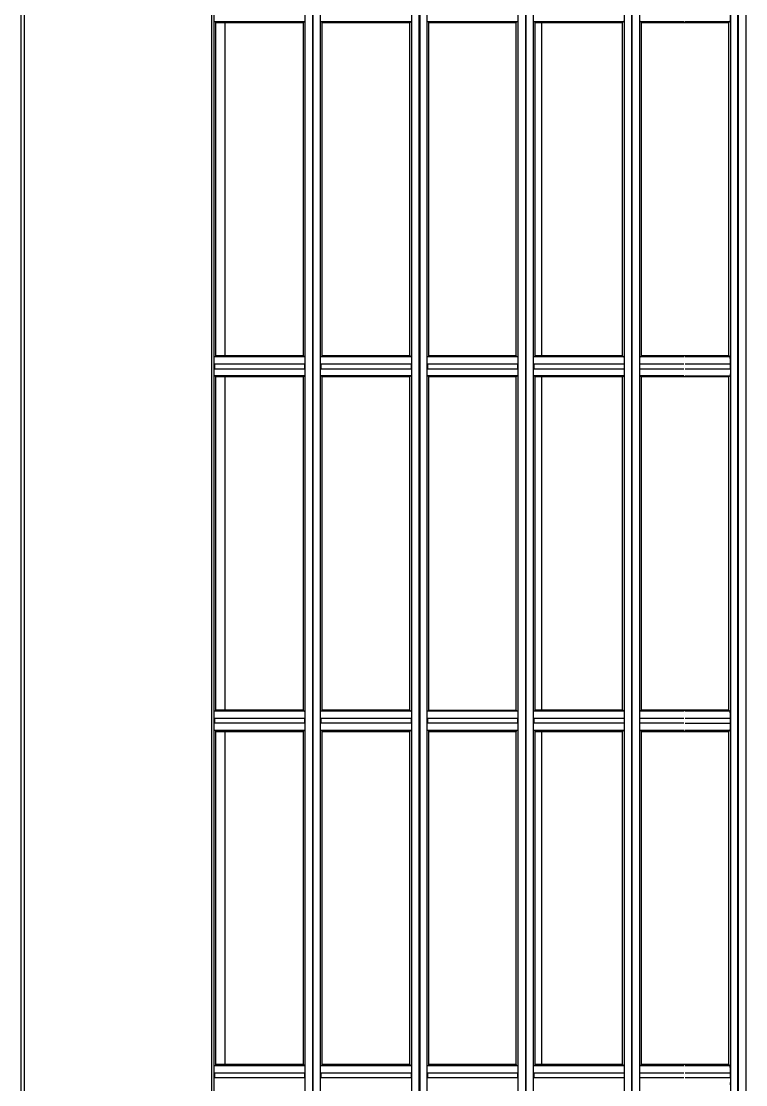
# Model space of a CAD drawing. Header units: centimetres. Extents: x 31 to 22766, y 238 to 3306.
# Drawn here: x 607.03 to 617.25, y 1057.44 to 1072.44 of the extents above; entities that cross this region are included whole.
import ezdxf
from ezdxf.xclip import XClip

# ---------------------------------------------------------------- set-up
doc = ezdxf.new("R2010")
doc.units = ezdxf.units.CM
doc.header["$XCLIPFRAME"] = 0
doc.linetypes.add('HIDDEN', pattern=[0.375, 0.25, -0.125])
doc.layers.add('00_BORDA_SIVA', color=5, linetype='Continuous', lineweight=25)

# ---------------------------------------------------------------- blocks, each defined once
blk = doc.blocks.new('DUVAR PLANI')
at = {"layer": '00_BORDA_SIVA', "color": 251, "linetype": 'HIDDEN', "ltscale": 50}
blk.add_line((34885.638, 5492.619), (34885.638, 5642.619), dxfattribs=at)
blk = doc.blocks.new('fxaq 7.1 kw iç ünite')
at = {"color": 7, "linetype": 'Continuous', "true_color": 0xffffff}
for p, q in [((12598.404, 4111.093), (12700.404, 4111.093)), ((12700.404, 4111.05), (12598.404, 4111.05)), ((12685.604, 4108.407), (12603.004, 4108.407)), ((12685.479, 4108.377), (12603.129, 4108.377)), ((12659.989, 4108.367), (12659.92, 4108.367)), ((12659.92, 4108.367), (12659.92, 4107.092)), ((12659.989, 4108.367), (12659.989, 4107.092)), ((12660.104, 4108.346), (12660.088, 4108.362)), ((12660.088, 4107.096), (12660.088, 4108.362)), ((12660.104, 4107.112), (12660.104, 4108.346)), ((12660.104, 4108.346), (12664.804, 4108.346)), ((12664.82, 4108.362), (12664.804, 4108.346)), ((12664.804, 4108.346), (12664.804, 4107.113)), ((12664.804, 4108.346), (12664.804, 4108.346)), ((12664.82, 4108.362), (12664.82, 4107.096)), ((12664.989, 4108.367), (12664.92, 4108.367)), ((12664.92, 4107.092), (12664.92, 4108.367)), ((12664.989, 4108.367), (12664.989, 4107.092)), ((12665.088, 4108.362), (12665.105, 4108.346)), ((12665.088, 4107.096), (12665.088, 4108.362)), ((12665.105, 4108.346), (12669.804, 4108.346)), ((12665.105, 4108.346), (12665.105, 4108.346)), ((12665.105, 4107.113), (12665.105, 4108.346)), ((12669.804, 4108.346), (12669.82, 4108.362)), ((12669.804, 4107.112), (12669.804, 4108.346)), ((12669.82, 4107.096), (12669.82, 4108.362)), ((12669.92, 4108.367), (12669.92, 4107.092)), ((12669.989, 4108.367), (12669.92, 4108.367)), ((12669.989, 4108.367), (12669.989, 4107.092)), ((12670.088, 4107.096), (12670.088, 4108.362)), ((12670.104, 4108.346), (12670.088, 4108.362)), ((12670.104, 4108.346), (12674.804, 4108.346)), ((12670.104, 4107.112), (12670.104, 4108.346)), ((12674.82, 4108.362), (12674.804, 4108.346)), ((12674.804, 4108.346), (12674.804, 4107.113)), ((12674.804, 4108.346), (12674.804, 4108.346)), ((12674.82, 4108.362), (12674.82, 4107.096)), ((12664.804, 4108.22), (12660.104, 4108.22)), ((12669.804, 4108.22), (12665.105, 4108.22)), ((12674.804, 4108.22), (12670.104, 4108.22)), ((12660.088, 4107.096), (12660.104, 4107.112)), ((12660.104, 4107.112), (12664.804, 4107.112)), ((12664.804, 4107.112), (12664.804, 4107.113)), ((12664.804, 4107.113), (12664.82, 4107.096)), ((12665.105, 4107.113), (12665.088, 4107.096)), ((12665.105, 4107.112), (12665.105, 4107.113)), ((12665.105, 4107.112), (12669.804, 4107.112)), ((12669.82, 4107.096), (12669.804, 4107.112)), ((12670.088, 4107.096), (12670.104, 4107.112)), ((12670.104, 4107.112), (12674.804, 4107.112)), ((12674.804, 4107.113), (12674.82, 4107.096)), ((12674.804, 4107.112), (12674.804, 4107.113)), ((12648.471, 4106.974), (12681.088, 4106.974)), ((12648.472, 4107.084), (12681.087, 4107.084)), ((12681.087, 4106.984), (12648.472, 4106.984)), ((12659.92, 4107.092), (12659.989, 4107.092)), ((12664.92, 4107.092), (12664.989, 4107.092)), ((12669.92, 4107.092), (12669.989, 4107.092)), ((12681.088, 4106.874), (12648.471, 4106.874)), ((12659.92, 4106.866), (12659.92, 4105.587)), ((12659.989, 4106.866), (12659.92, 4106.866)), ((12659.989, 4106.866), (12659.989, 4105.587)), ((12660.088, 4105.592), (12660.088, 4106.861)), ((12660.104, 4106.845), (12660.088, 4106.861)), ((12660.104, 4105.608), (12660.104, 4106.845)), ((12660.104, 4106.845), (12664.804, 4106.845)), ((12664.82, 4106.861), (12664.804, 4106.845)), ((12664.804, 4106.845), (12664.804, 4106.845)), ((12664.804, 4106.845), (12664.804, 4105.608)), ((12664.82, 4106.861), (12664.82, 4105.592)), ((12664.92, 4105.587), (12664.92, 4106.866)), ((12664.989, 4106.866), (12664.92, 4106.866)), ((12664.989, 4106.866), (12664.989, 4105.587)), ((12665.088, 4105.592), (12665.088, 4106.861)), ((12665.088, 4106.861), (12665.105, 4106.845)), ((12665.105, 4106.845), (12665.105, 4106.845)), ((12665.105, 4106.845), (12669.804, 4106.845)), ((12665.105, 4105.608), (12665.105, 4106.845)), ((12669.804, 4106.845), (12669.82, 4106.861)), ((12669.804, 4105.608), (12669.804, 4106.845)), ((12669.82, 4105.592), (12669.82, 4106.861)), ((12669.92, 4106.866), (12669.92, 4105.587)), ((12669.989, 4106.866), (12669.92, 4106.866)), ((12669.989, 4106.866), (12669.989, 4105.587)), ((12670.104, 4106.845), (12670.088, 4106.861)), ((12670.088, 4105.592), (12670.088, 4106.861)), ((12670.104, 4106.845), (12674.804, 4106.845)), ((12670.104, 4105.608), (12670.104, 4106.845)), ((12674.82, 4106.861), (12674.804, 4106.845)), ((12674.804, 4106.845), (12674.804, 4105.608)), ((12674.804, 4106.845), (12674.804, 4106.845)), ((12674.82, 4106.861), (12674.82, 4105.592)), ((12660.088, 4105.592), (12660.104, 4105.608)), ((12660.104, 4105.608), (12664.804, 4105.608)), ((12664.804, 4105.608), (12664.82, 4105.592)), ((12664.804, 4105.608), (12664.804, 4105.608)), ((12665.105, 4105.608), (12665.088, 4105.592)), ((12665.105, 4105.608), (12665.105, 4105.608)), ((12665.105, 4105.608), (12669.804, 4105.608)), ((12669.82, 4105.592), (12669.804, 4105.608)), ((12670.088, 4105.592), (12670.104, 4105.608)), ((12670.104, 4105.608), (12674.804, 4105.608)), ((12674.804, 4105.608), (12674.804, 4105.608)), ((12674.804, 4105.608), (12674.82, 4105.592)), ((12603.004, 4105.479), (12685.604, 4105.479)), ((12685.604, 4105.469), (12603.004, 4105.469)), ((12603.129, 4105.579), (12685.479, 4105.579)), ((12659.92, 4105.587), (12659.989, 4105.587)), ((12664.92, 4105.587), (12664.989, 4105.587)), ((12669.92, 4105.587), (12669.989, 4105.587)), ((12685.479, 4105.369), (12603.129, 4105.369)), ((12659.92, 4105.361), (12659.92, 4104.087)), ((12659.989, 4105.361), (12659.92, 4105.361)), ((12659.989, 4105.361), (12659.989, 4104.087)), ((12660.088, 4104.092), (12660.088, 4105.356)), ((12660.104, 4105.34), (12660.088, 4105.356)), ((12660.104, 4104.108), (12660.104, 4105.34)), ((12660.104, 4105.34), (12664.804, 4105.34)), ((12664.82, 4105.356), (12664.804, 4105.339)), ((12664.804, 4105.34), (12664.804, 4105.339)), ((12664.804, 4105.339), (12664.804, 4104.108)), ((12664.82, 4105.356), (12664.82, 4104.092)), ((12664.92, 4104.087), (12664.92, 4105.361)), ((12664.989, 4105.361), (12664.92, 4105.361)), ((12664.989, 4105.361), (12664.989, 4104.087)), ((12665.088, 4105.356), (12665.105, 4105.339)), ((12665.088, 4104.092), (12665.088, 4105.356)), ((12665.105, 4105.34), (12665.105, 4105.339)), ((12665.105, 4105.34), (12669.804, 4105.34)), ((12665.105, 4105.339), (12665.105, 4104.108)), ((12669.804, 4105.34), (12669.82, 4105.356)), ((12669.804, 4104.108), (12669.804, 4105.34)), ((12669.82, 4104.092), (12669.82, 4105.356)), ((12669.92, 4105.361), (12669.92, 4104.087)), ((12669.989, 4105.361), (12669.92, 4105.361)), ((12669.989, 4105.361), (12669.989, 4104.087)), ((12670.088, 4104.092), (12670.088, 4105.356)), ((12670.104, 4105.34), (12670.088, 4105.356)), ((12670.104, 4104.108), (12670.104, 4105.34)), ((12670.104, 4105.34), (12674.804, 4105.34)), ((12674.82, 4105.356), (12674.804, 4105.339)), ((12674.804, 4105.34), (12674.804, 4105.339)), ((12674.804, 4105.339), (12674.804, 4104.108)), ((12674.82, 4105.356), (12674.82, 4104.092)), ((12660.088, 4104.092), (12660.104, 4104.108)), ((12660.104, 4104.108), (12664.804, 4104.108)), ((12664.804, 4104.108), (12664.804, 4104.108)), ((12664.804, 4104.108), (12664.82, 4104.092)), ((12665.105, 4104.108), (12665.088, 4104.092)), ((12665.105, 4104.108), (12669.804, 4104.108)), ((12665.105, 4104.108), (12665.105, 4104.108)), ((12669.82, 4104.092), (12669.804, 4104.108)), ((12670.088, 4104.092), (12670.104, 4104.108)), ((12670.104, 4104.108), (12674.804, 4104.108)), ((12674.804, 4104.108), (12674.804, 4104.108)), ((12674.804, 4104.108), (12674.82, 4104.092)), ((12685.604, 4103.979), (12603.004, 4103.979)), ((12603.004, 4103.969), (12685.604, 4103.969)), ((12603.129, 4104.079), (12685.479, 4104.079)), ((12659.92, 4104.087), (12659.989, 4104.087)), ((12664.92, 4104.087), (12664.989, 4104.087)), ((12669.92, 4104.087), (12669.989, 4104.087)), ((12685.479, 4103.869), (12603.129, 4103.869)), ((12659.989, 4103.86), (12659.92, 4103.86)), ((12659.92, 4103.86), (12659.92, 4102.586)), ((12659.989, 4103.86), (12659.989, 4102.586)), ((12660.104, 4103.839), (12660.088, 4103.855)), ((12660.088, 4102.591), (12660.088, 4103.855)), ((12660.104, 4102.607), (12660.104, 4103.839)), ((12660.104, 4103.839), (12664.804, 4103.839)), ((12664.82, 4103.855), (12664.804, 4103.839)), ((12664.804, 4103.839), (12664.804, 4103.839)), ((12664.804, 4103.839), (12664.804, 4102.607)), ((12664.82, 4103.855), (12664.82, 4102.591)), ((12664.92, 4102.586), (12664.92, 4103.86)), ((12664.989, 4103.86), (12664.92, 4103.86)), ((12664.989, 4103.86), (12664.989, 4102.586)), ((12665.088, 4102.591), (12665.088, 4103.855)), ((12665.088, 4103.855), (12665.105, 4103.839)), ((12665.105, 4102.607), (12665.105, 4103.839)), ((12665.105, 4103.839), (12669.804, 4103.839)), ((12665.105, 4103.839), (12665.105, 4103.839)), ((12669.804, 4103.839), (12669.82, 4103.855)), ((12669.804, 4102.607), (12669.804, 4103.839)), ((12669.82, 4102.591), (12669.82, 4103.855)), ((12669.92, 4103.86), (12669.92, 4102.586)), ((12669.989, 4103.86), (12669.92, 4103.86)), ((12669.989, 4103.86), (12669.989, 4102.586)), ((12670.088, 4102.591), (12670.088, 4103.855)), ((12670.104, 4103.839), (12670.088, 4103.855)), ((12670.104, 4102.607), (12670.104, 4103.839)), ((12670.104, 4103.839), (12674.804, 4103.839)), ((12674.82, 4103.855), (12674.804, 4103.839)), ((12674.804, 4103.839), (12674.804, 4103.839)), ((12674.804, 4103.839), (12674.804, 4102.607)), ((12674.82, 4103.855), (12674.82, 4102.591)), ((12664.804, 4103.753), (12660.104, 4103.753)), ((12669.804, 4103.753), (12665.105, 4103.753)), ((12674.804, 4103.753), (12670.104, 4103.753)), ((12660.104, 4102.607), (12660.088, 4102.591)), ((12660.104, 4102.607), (12664.804, 4102.607)), ((12664.82, 4102.591), (12664.804, 4102.607)), ((12664.804, 4102.607), (12664.804, 4102.607)), ((12665.088, 4102.591), (12665.105, 4102.607)), ((12665.105, 4102.607), (12669.804, 4102.607)), ((12665.105, 4102.607), (12665.105, 4102.607)), ((12669.804, 4102.607), (12669.82, 4102.591)), ((12670.104, 4102.607), (12670.088, 4102.591)), ((12670.104, 4102.607), (12674.804, 4102.607)), ((12674.804, 4102.607), (12674.804, 4102.607)), ((12674.82, 4102.591), (12674.804, 4102.607)), ((12603.004, 4102.469), (12685.604, 4102.469)), ((12685.504, 4102.479), (12603.104, 4102.479)), ((12603.129, 4102.579), (12685.479, 4102.579)), ((12659.989, 4102.586), (12659.92, 4102.586)), ((12664.989, 4102.586), (12664.92, 4102.586)), ((12669.989, 4102.586), (12669.92, 4102.586)), ((12685.479, 4102.369), (12603.129, 4102.369)), ((12659.92, 4102.362), (12659.989, 4102.362)), ((12659.92, 4102.362), (12659.92, 4101.742)), ((12659.989, 4102.362), (12659.989, 4101.742)), ((12660.088, 4101.743), (12660.088, 4102.357)), ((12660.088, 4102.357), (12660.104, 4102.341)), ((12660.104, 4101.105), (12660.104, 4102.341)), ((12660.104, 4102.341), (12664.804, 4102.341)), ((12664.804, 4102.341), (12664.82, 4102.357)), ((12664.804, 4101.105), (12664.804, 4102.341)), ((12664.804, 4102.341), (12664.804, 4101.747)), ((12664.82, 4102.357), (12664.82, 4101.743)), ((12664.92, 4101.742), (12664.92, 4102.362)), ((12664.92, 4102.362), (12664.989, 4102.362)), ((12664.989, 4102.362), (12664.989, 4101.742)), ((12665.104, 4102.341), (12665.088, 4102.357)), ((12665.088, 4101.743), (12665.088, 4102.357)), ((12665.104, 4101.105), (12665.104, 4102.341)), ((12665.104, 4102.341), (12669.804, 4102.341)), ((12665.105, 4102.341), (12665.105, 4101.747)), ((12669.82, 4102.357), (12669.804, 4102.341)), ((12669.804, 4101.105), (12669.804, 4102.341)), ((12669.82, 4101.743), (12669.82, 4102.357)), ((12669.92, 4102.362), (12669.92, 4101.742)), ((12669.92, 4102.362), (12669.989, 4102.362)), ((12669.989, 4102.362), (12669.989, 4101.742)), ((12670.088, 4102.357), (12670.104, 4102.341)), ((12670.088, 4101.743), (12670.088, 4102.357)), ((12670.104, 4102.341), (12674.804, 4102.341)), ((12670.104, 4101.105), (12670.104, 4102.341)), ((12674.804, 4102.341), (12674.82, 4102.357)), ((12674.804, 4101.105), (12674.804, 4102.341)), ((12674.804, 4102.341), (12674.804, 4101.747)), ((12674.82, 4102.357), (12674.82, 4101.743)), ((12659.92, 4101.724), (12659.92, 4101.084)), ((12659.989, 4101.724), (12659.989, 4101.084)), ((12660.088, 4101.089), (12660.088, 4101.728)), ((12664.804, 4101.743), (12664.804, 4101.105)), ((12664.989, 4101.724), (12664.989, 4101.084)), ((12665.105, 4101.743), (12665.105, 4101.105)), ((12669.92, 4101.724), (12669.92, 4101.084)), ((12669.989, 4101.724), (12669.989, 4101.084)), ((12670.088, 4101.089), (12670.088, 4101.728)), ((12674.804, 4101.743), (12674.804, 4101.105)), ((12660.088, 4101.089), (12660.104, 4101.105)), ((12660.104, 4101.105), (12664.804, 4101.105)), ((12664.804, 4101.105), (12664.821, 4101.089)), ((12665.104, 4101.105), (12665.088, 4101.089)), ((12665.104, 4101.105), (12669.804, 4101.105)), ((12669.821, 4101.089), (12669.804, 4101.105)), ((12670.088, 4101.089), (12670.104, 4101.105)), ((12670.104, 4101.105), (12674.804, 4101.105)), ((12674.804, 4101.105), (12674.821, 4101.089)), ((12603.004, 4100.979), (12685.604, 4100.979)), ((12603.004, 4100.969), (12685.604, 4100.969)), ((12603.129, 4101.079), (12685.479, 4101.079)), ((12659.822, 4101.088), (12659.821, 4101.089)), ((12659.824, 4101.088), (12659.822, 4101.088)), ((12659.826, 4101.087), (12659.824, 4101.088)), ((12659.83, 4101.087), (12659.826, 4101.087)), ((12659.834, 4101.086), (12659.83, 4101.087)), ((12659.839, 4101.086), (12659.834, 4101.086)), ((12659.845, 4101.086), (12659.839, 4101.086)), ((12659.852, 4101.085), (12659.845, 4101.086)), ((12659.859, 4101.085), (12659.852, 4101.085)), ((12659.867, 4101.085), (12659.859, 4101.085)), ((12659.875, 4101.084), (12659.867, 4101.085)), ((12659.883, 4101.084), (12659.875, 4101.084)), ((12659.892, 4101.084), (12659.883, 4101.084)), ((12659.901, 4101.084), (12659.892, 4101.084)), ((12659.91, 4101.084), (12659.901, 4101.084)), ((12659.92, 4101.084), (12659.91, 4101.084)), ((12659.92, 4101.084), (12659.989, 4101.084)), ((12659.989, 4101.084), (12659.999, 4101.084)), ((12659.999, 4101.084), (12660.008, 4101.084)), ((12660.008, 4101.084), (12660.017, 4101.084)), ((12660.017, 4101.084), (12660.026, 4101.084)), ((12660.026, 4101.084), (12660.034, 4101.084)), ((12660.034, 4101.084), (12660.042, 4101.085)), ((12660.042, 4101.085), (12660.05, 4101.085)), ((12660.05, 4101.085), (12660.057, 4101.085)), ((12660.057, 4101.085), (12660.064, 4101.086)), ((12660.064, 4101.086), (12660.07, 4101.086)), ((12660.07, 4101.086), (12660.075, 4101.086)), ((12660.075, 4101.086), (12660.079, 4101.087)), ((12660.079, 4101.087), (12660.083, 4101.087)), ((12660.083, 4101.087), (12660.085, 4101.088)), ((12660.085, 4101.088), (12660.087, 4101.088)), ((12660.087, 4101.088), (12660.088, 4101.089)), ((12664.92, 4101.084), (12664.989, 4101.084)), ((12664.989, 4101.084), (12664.999, 4101.084)), ((12664.999, 4101.084), (12665.008, 4101.084)), ((12665.008, 4101.084), (12665.017, 4101.084)), ((12665.017, 4101.084), (12665.026, 4101.084)), ((12665.026, 4101.084), (12665.034, 4101.084)), ((12665.034, 4101.084), (12665.042, 4101.085)), ((12665.042, 4101.085), (12665.05, 4101.085)), ((12665.05, 4101.085), (12665.057, 4101.085)), ((12665.057, 4101.085), (12665.064, 4101.086)), ((12665.064, 4101.086), (12665.07, 4101.086)), ((12665.07, 4101.086), (12665.075, 4101.086)), ((12665.075, 4101.086), (12665.079, 4101.087)), ((12665.079, 4101.087), (12665.083, 4101.087)), ((12665.083, 4101.087), (12665.085, 4101.088)), ((12665.085, 4101.088), (12665.087, 4101.088)), ((12665.087, 4101.088), (12665.088, 4101.089)), ((12669.822, 4101.088), (12669.821, 4101.089)), ((12669.824, 4101.088), (12669.822, 4101.088)), ((12669.826, 4101.087), (12669.824, 4101.088)), ((12669.83, 4101.087), (12669.826, 4101.087)), ((12669.834, 4101.086), (12669.83, 4101.087)), ((12669.839, 4101.086), (12669.834, 4101.086)), ((12669.845, 4101.086), (12669.839, 4101.086)), ((12669.852, 4101.085), (12669.845, 4101.086)), ((12669.859, 4101.085), (12669.852, 4101.085)), ((12669.867, 4101.085), (12669.859, 4101.085)), ((12669.875, 4101.084), (12669.867, 4101.085)), ((12669.883, 4101.084), (12669.875, 4101.084)), ((12669.892, 4101.084), (12669.883, 4101.084)), ((12669.901, 4101.084), (12669.892, 4101.084)), ((12669.91, 4101.084), (12669.901, 4101.084)), ((12669.92, 4101.084), (12669.91, 4101.084)), ((12669.92, 4101.084), (12669.989, 4101.084)), ((12669.989, 4101.084), (12669.999, 4101.084)), ((12669.999, 4101.084), (12670.008, 4101.084)), ((12670.008, 4101.084), (12670.017, 4101.084)), ((12670.017, 4101.084), (12670.026, 4101.084)), ((12670.026, 4101.084), (12670.034, 4101.084)), ((12670.034, 4101.084), (12670.042, 4101.085)), ((12670.042, 4101.085), (12670.05, 4101.085)), ((12670.05, 4101.085), (12670.057, 4101.085)), ((12670.057, 4101.085), (12670.064, 4101.086)), ((12670.064, 4101.086), (12670.07, 4101.086)), ((12670.07, 4101.086), (12670.075, 4101.086)), ((12670.075, 4101.086), (12670.079, 4101.087)), ((12670.079, 4101.087), (12670.083, 4101.087)), ((12670.083, 4101.087), (12670.085, 4101.088)), ((12670.085, 4101.088), (12670.087, 4101.088)), ((12670.087, 4101.088), (12670.088, 4101.089)), ((12685.479, 4100.869), (12603.129, 4100.869))]:
    blk.add_line(p, q, dxfattribs=at)
for centre, radius, start, end in [((52254.437, 4103.977), 39589.617, 180.003254, 180.00418), ((51742.39, 4103.892), 39077.47, 180.003178, 180.004118), ((-26925.273, 4103.977), 39590.361, 359.99582, 359.996746), ((52260.268, 4103.977), 39590.448, 180.003254, 180.00418), ((52264.437, 4103.977), 39589.617, 180.003254, 180.00418), ((12664.906, 4101.798), 0.715, 263.1416, 271.1645), ((12674.906, 4101.798), 0.715, 263.1416, 271.1645)]:
    blk.add_arc(centre, radius, start, end, dxfattribs=at)
blk = doc.blocks.new('G$CCD2FF134')
at = {"rotation": 90}
blk.add_blockref('fxaq 7.1 kw iç ünite', (1011.093, -13874.404), dxfattribs=at)

msp = doc.modelspace()

# ---------------------------------------------------------------- block references
ref = msp.add_blockref('G$CCD2FF134', (3707.025, 2272.025))
XClip(ref).set_block_clipping_path([(-3470.0000000001, -1889.9999999982), (349.9999999999, 300.0000000019)])
msp.add_blockref('DUVAR PLANI', (-34278.613, -4520.594))

doc.saveas('drawing.dxf')
